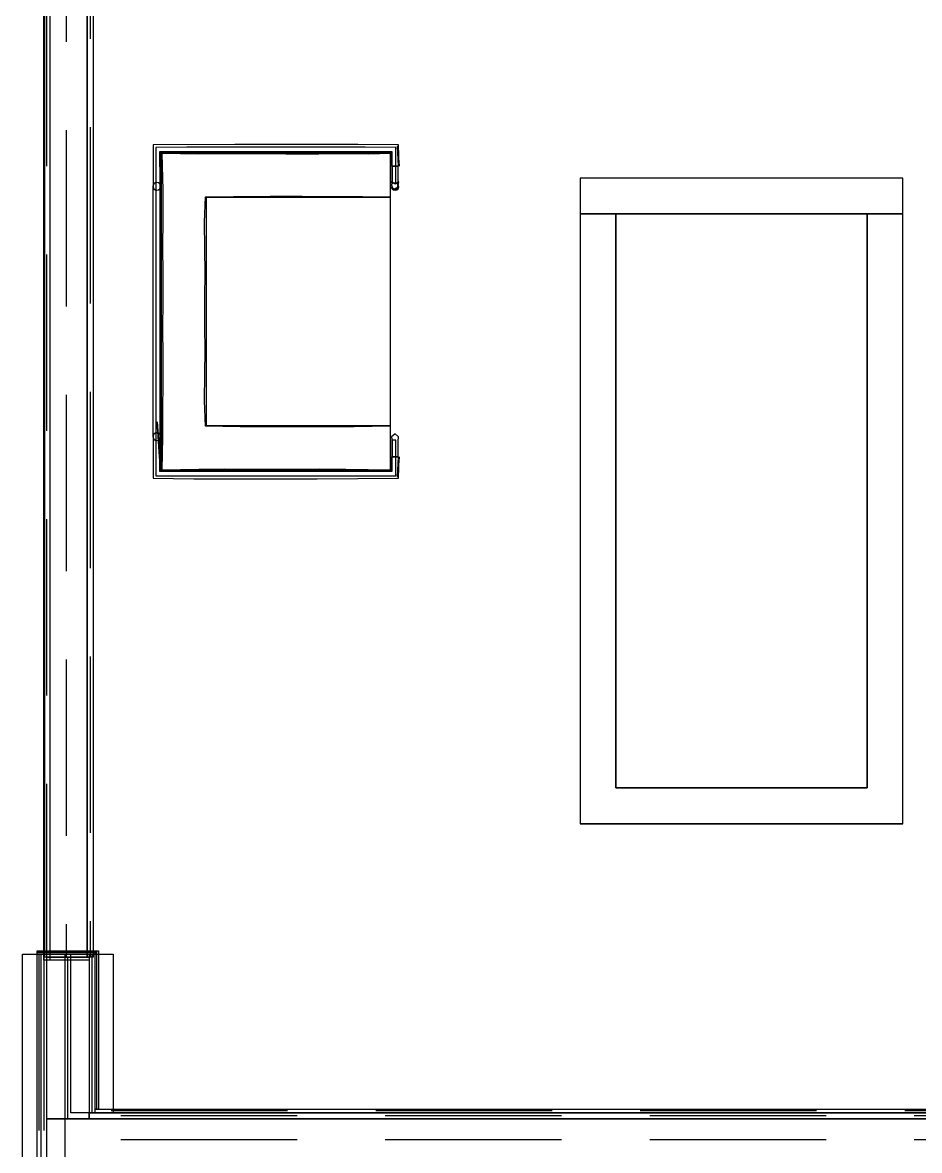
# Model space of a CAD drawing. Header units: millimetres. Extents: x -28.2 to 24.3, y -24.8 to 12.4.
# Drawn here: x 3.025 to 5.568, y -3.654 to -0.458 of the extents above; entities that cross this region are included whole.
import ezdxf

# ---------------------------------------------------------------- set-up
doc = ezdxf.new("R2010")
doc.units = ezdxf.units.MM
doc.linetypes.add('Dashed', pattern=[0.75, 0.5, -0.25])
for name, color, linetype in [('EJE_MUROS', 8, 'Continuous'), ('FURNISHINGELEMENT', 8, 'Continuous'), ('MUROS', 7, 'Continuous')]:
    doc.layers.add(name, color=color, linetype=linetype)

msp = doc.modelspace()

# ---------------------------------------------------------------- linework, layer by layer
at = {"layer": 'EJE_MUROS', "linetype": 'Dashed'}
for p, q in [((3.0938, -3.115), (3.0938, -0.0126)), ((3.1488, -0.0126), (3.1488, -3.1065)), ((3.2173, -0.0041), (3.2173, -3.1065)), ((3.2308, -3.093), (3.0668, -3.093)), ((3.0718, -3.098), (3.0718, -3.7111)), ((3.0853, -3.098), (3.0853, -3.6841)), ((3.2223, -3.5471), (3.2223, -3.098)), ((3.2358, -3.5371), (3.2358, -3.088)), ((3.2138, -3.1065), (3.0938, -3.1065)), ((3.1538, -3.5641), (3.1538, -3.1065)), ((7.5268, -3.5421), (3.2308, -3.5421)), ((7.5538, -3.5556), (3.2138, -3.5556)), ((7.5538, -3.6241), (3.0938, -3.6241))]:
    msp.add_line(p, q, dxfattribs=at)
at = {"layer": 'FURNISHINGELEMENT'}
for p, q in [((3.3961, -0.8039, 0.802), (3.395, -1.0356, 0.7972)), ((3.6271, -0.8028, 0.7972), (3.3961, -0.8039, 0.802)), ((3.4036, -0.8113, 0.5968), (3.403, -0.8987, 0.594)), ((3.491, -0.8107, 0.594), (3.4036, -0.8113, 0.5968)), ((3.4157, -0.9114, 0.594), (3.415, -0.8228, 0.5968)), ((3.415, -0.8228, 0.5968), (3.5037, -0.8234, 0.594)), ((3.4173, -0.9414, 0.7972), (3.4162, -0.8239, 0.802)), ((3.4162, -0.8239, 0.802), (3.5337, -0.825, 0.7972)), ((3.4188, -0.8266, 0.4797), (3.4188, -1.7266, 0.4797)), ((4.0688, -0.8266, 0.4797), (3.4188, -0.8266, 0.4797)), ((3.5249, -0.8305, 1.0096), (3.4205, -0.8283, 1.0068)), ((3.4205, -0.8283, 1.0068), (3.4228, -0.9326, 1.0096)), ((3.5789, -0.8107, 0.594), (3.491, -0.8107, 0.594)), ((3.5037, -0.8234, 0.594), (3.5798, -0.8234, 0.594)), ((3.6165, -0.8301, 1.0092), (3.5249, -0.8305, 1.0096)), ((3.5337, -0.825, 0.7972), (3.6387, -0.825, 0.7972)), ((3.6669, -0.8107, 0.594), (3.5789, -0.8107, 0.594)), ((3.5798, -0.8234, 0.594), (3.5916, -0.8234, 0.594)), ((3.5916, -0.8234, 0.594), (3.6618, -0.8234, 0.594)), ((3.6903, -0.8299, 1.009), (3.6165, -0.8301, 1.0092)), ((3.6278, -0.8028, 0.7972), (3.6271, -0.8028, 0.7972)), ((3.7438, -0.8028, 0.7972), (3.6278, -0.8028, 0.7972)), ((3.6387, -0.825, 0.7972), (3.6501, -0.825, 0.7972)), ((3.6501, -0.825, 0.7972), (3.7438, -0.825, 0.7972)), ((3.6618, -0.8234, 0.594), (3.6677, -0.8234, 0.594)), ((3.7549, -0.8107, 0.594), (3.6669, -0.8107, 0.594)), ((3.6677, -0.8234, 0.594), (3.7438, -0.8234, 0.594)), ((3.7714, -0.8309, 1.0099), (3.6903, -0.8299, 1.009)), ((3.8599, -0.8028, 0.7972), (3.7438, -0.8028, 0.7972)), ((3.7438, -0.8234, 0.594), (3.8199, -0.8234, 0.594)), ((3.7438, -0.825, 0.7972), (3.8376, -0.825, 0.7972)), ((3.8374, -0.8107, 0.594), (3.7549, -0.8107, 0.594)), ((3.8657, -0.8305, 1.0095), (3.7714, -0.8309, 1.0099)), ((3.8199, -0.8234, 0.594), (3.896, -0.8234, 0.594)), ((3.9198, -0.8107, 0.594), (3.8374, -0.8107, 0.594)), ((3.8376, -0.825, 0.7972), (3.954, -0.825, 0.7972)), ((3.9763, -0.8028, 0.7972), (3.8599, -0.8028, 0.7972)), ((3.9407, -0.8299, 1.009), (3.8657, -0.8305, 1.0095)), ((3.896, -0.8234, 0.594), (3.984, -0.8234, 0.594)), ((3.9967, -0.8107, 0.594), (3.9198, -0.8107, 0.594)), ((4.0069, -0.8303, 1.0094), (3.9407, -0.8299, 1.009)), ((3.954, -0.825, 0.7972), (4.0715, -0.8239, 0.802)), ((4.0916, -0.8039, 0.802), (3.9763, -0.8028, 0.7972)), ((3.984, -0.8234, 0.594), (4.0726, -0.8228, 0.5968)), ((4.0841, -0.8113, 0.5968), (3.9967, -0.8107, 0.594)), ((4.0688, -0.8283, 1.0068), (4.0069, -0.8303, 1.0094)), ((4.0688, -1.7266, 0.4797), (4.0688, -0.8266, 0.4797)), ((4.0688, -0.8329, 1.0114), (4.0688, -0.8283, 1.0068)), ((4.0715, -0.8239, 0.802), (4.0715, -0.8647, 0.802)), ((4.0726, -0.8228, 0.5968), (4.0726, -0.9123, 0.5968)), ((4.0841, -0.9123, 0.5968), (4.0841, -0.8113, 0.5968)), ((4.0916, -0.8647, 0.802), (4.0885, -0.807, 0.8059)), ((4.0885, -0.807, 0.8059), (4.0927, -0.8647, 0.7972)), ((4.0927, -0.8647, 0.7972), (4.0916, -0.8039, 0.802)), ((4.0688, -0.8393, 1.0131), (4.0688, -0.8329, 1.0114)), ((4.0688, -0.9409, 1.0131), (4.0688, -0.8393, 1.0131)), ((4.0715, -0.8647, 0.802), (4.0746, -0.8647, 0.8059)), ((4.0767, -0.8647, 0.8072), (4.0729, -0.8647, 0.8041)), ((4.0729, -0.8647, 0.8041), (4.0729, -0.9091, 0.8041)), ((4.0767, -0.8647, 0.8072), (4.0729, -0.8647, 0.8041)), ((4.0729, -0.8647, 0.8041), (4.0729, -0.9091, 0.8041)), ((4.0746, -0.8647, 0.8059), (4.0791, -0.8647, 0.808)), ((4.0815, -0.8647, 0.8083), (4.0767, -0.8647, 0.8072)), ((4.0815, -0.8647, 0.8083), (4.0767, -0.8647, 0.8072)), ((4.0791, -0.8647, 0.808), (4.084, -0.8647, 0.808)), ((4.0864, -0.8647, 0.8072), (4.0815, -0.8647, 0.8083)), ((4.0864, -0.8647, 0.8072), (4.0815, -0.8647, 0.8083)), ((4.084, -0.8647, 0.808), (4.0885, -0.8647, 0.8059)), ((4.0902, -0.8647, 0.8041), (4.0864, -0.8647, 0.8072)), ((4.0902, -0.8647, 0.8041), (4.0864, -0.8647, 0.8072)), ((4.0885, -0.8647, 0.8059), (4.0916, -0.8647, 0.802)), ((4.0902, -0.9091, 0.8041), (4.0902, -0.8647, 0.8041)), ((4.0902, -0.9091, 0.8041), (4.0902, -0.8647, 0.8041)), ((3.3975, -0.9149, 0.7972), (3.3953, -0.9194, 0.7972)), ((3.3953, -0.9194, 0.7972), (3.3953, -0.9243, 0.7972)), ((3.3953, -0.9243, 0.7972), (3.3975, -0.9288, 0.7972)), ((3.4013, -0.9118, 0.7972), (3.3975, -0.9149, 0.7972)), ((3.4061, -0.9107, 0.7972), (3.4013, -0.9118, 0.7972)), ((3.403, -0.8987, 0.594), (3.403, -0.9712, 0.594)), ((3.411, -0.9118, 0.7972), (3.4061, -0.9107, 0.7972)), ((3.4148, -0.9149, 0.7972), (3.411, -0.9118, 0.7972)), ((3.417, -0.9194, 0.7972), (3.4148, -0.9149, 0.7972)), ((3.4148, -0.9288, 0.7972), (3.417, -0.9243, 0.7972)), ((3.4157, -0.9994, 0.594), (3.4157, -0.9114, 0.594)), ((3.417, -0.9243, 0.7972), (3.417, -0.9194, 0.7972)), ((4.0815, -0.9145, 0.8069), (4.0707, -0.9091, 0.7997)), ((4.0707, -0.9091, 0.7997), (4.0729, -0.9145, 0.8035)), ((4.0815, -0.9315, 0.7899), (4.0707, -0.9243, 0.7845)), ((4.0707, -0.9243, 0.7845), (4.0729, -0.9288, 0.7845)), ((4.0729, -0.9145, 0.8035), (4.0715, -0.9158, 0.8006)), ((4.0715, -0.9158, 0.8006), (4.0715, -0.9188, 0.7989)), ((4.0715, -0.9188, 0.7989), (4.0736, -0.9229, 0.7996)), ((4.0726, -0.9123, 0.5968), (4.0744, -0.9123, 0.599)), ((4.0729, -0.9091, 0.8041), (4.0815, -0.9145, 0.8069)), ((4.0729, -0.9091, 0.8041), (4.0815, -0.9145, 0.8069)), ((4.0736, -0.9229, 0.7996), (4.0735, -0.9247, 0.7976)), ((4.0735, -0.9247, 0.7976), (4.0738, -0.9265, 0.7958)), ((4.0738, -0.9265, 0.7958), (4.0815, -0.9298, 0.7964)), ((4.0744, -0.9123, 0.599), (4.077, -0.9123, 0.6002)), ((4.077, -0.9123, 0.6002), (4.0798, -0.9123, 0.6002)), ((4.0798, -0.9123, 0.6002), (4.0823, -0.9123, 0.599)), ((4.0815, -0.9145, 0.8069), (4.0902, -0.9091, 0.8041)), ((4.0924, -0.9091, 0.7997), (4.0815, -0.9145, 0.8069)), ((4.0815, -0.9145, 0.8069), (4.0902, -0.9091, 0.8041)), ((4.0924, -0.9243, 0.7845), (4.0815, -0.9315, 0.7899)), ((4.0815, -0.9276, 0.7986), (4.0895, -0.9243, 0.7983)), ((4.0924, -0.9243, 0.7845), (4.0815, -0.9315, 0.7899)), ((4.0916, -0.9252, 0.7912), (4.0815, -0.9276, 0.7986)), ((4.0823, -0.9123, 0.599), (4.0841, -0.9123, 0.5968)), ((4.0902, -0.9149, 0.7845), (4.0864, -0.9118, 0.7845)), ((4.0864, -0.9118, 0.7845), (4.0916, -0.9236, 0.7942)), ((4.0893, -0.9204, 0.8018), (4.0916, -0.9159, 0.8007)), ((4.0895, -0.9223, 0.8001), (4.0893, -0.9204, 0.8018)), ((4.0895, -0.9243, 0.7983), (4.0895, -0.9223, 0.8001)), ((4.0901, -0.9145, 0.8035), (4.0924, -0.9091, 0.7997)), ((4.0916, -0.9159, 0.8007), (4.0901, -0.9145, 0.8035)), ((4.0901, -0.9281, 0.7898), (4.0916, -0.9252, 0.7912)), ((4.0916, -0.9236, 0.7942), (4.0902, -0.9149, 0.7845)), ((4.0902, -0.9288, 0.7845), (4.0924, -0.9243, 0.7845)), ((4.0902, -0.9288, 0.7845), (4.0924, -0.9243, 0.7845)), ((4.6063, -0.8984), (4.6063, -2.7284)), ((5.5213, -0.8984), (4.6063, -0.8984)), ((5.5213, -2.7284), (5.5213, -0.8984)), ((3.3975, -0.9288, 0.7972), (3.4013, -0.9318, 0.7972)), ((3.4013, -0.9318, 0.7972), (3.4061, -0.9329, 0.7972)), ((3.4061, -0.9329, 0.7972), (3.411, -0.9318, 0.7972)), ((3.411, -0.9318, 0.7972), (3.4148, -0.9288, 0.7972)), ((3.4173, -1.0578, 0.7972), (3.4173, -0.9414, 0.7972)), ((3.4228, -0.9326, 1.0096), (3.4231, -1.0167, 1.0099)), ((3.5415, -1.0233, 1.01), (3.5441, -0.9519, 1.0068)), ((3.5441, -0.9519, 1.0068), (3.6236, -0.9502, 1.009)), ((3.5458, -0.9536, 0.7083), (3.5458, -1.5996, 0.7083)), ((4.0688, -0.9536, 0.7083), (3.5458, -0.9536, 0.7083)), ((3.6236, -0.9502, 1.009), (3.7277, -0.95, 1.0093)), ((3.7277, -0.95, 1.0093), (3.8179, -0.9494, 1.0098)), ((3.8179, -0.9494, 1.0098), (3.9101, -0.9502, 1.009)), ((3.9101, -0.9502, 1.009), (3.989, -0.9504, 1.0088)), ((3.989, -0.9504, 1.0088), (4.0688, -0.9519, 1.0068)), ((4.0688, -0.9472, 1.0114), (4.0688, -0.9409, 1.0131)), ((4.0688, -0.9519, 1.0068), (4.0688, -0.9472, 1.0114)), ((4.0688, -1.5996, 0.7083), (4.0688, -0.9536, 0.7083)), ((4.0729, -0.9288, 0.7845), (4.0767, -0.9318, 0.7845)), ((4.0767, -0.9318, 0.7845), (4.0815, -0.9322, 0.7872)), ((4.0815, -0.9298, 0.7964), (4.0901, -0.9281, 0.7898)), ((4.0815, -0.9315, 0.7899), (4.0902, -0.9288, 0.7845)), ((4.0815, -0.9322, 0.7872), (4.0864, -0.9318, 0.7845)), ((4.0864, -0.9318, 0.7845), (4.0902, -0.9288, 0.7845)), ((3.403, -0.9712, 0.594), (3.403, -1.0436, 0.594)), ((3.4157, -1.0687, 0.594), (3.4157, -0.9994, 0.594)), ((3.4231, -1.0167, 1.0099), (3.422, -1.0929, 1.0088)), ((4.6063, -1), (5.5213, -1)), ((4.7079, -1), (4.6063, -1)), ((4.7079, -1), (4.7079, -2.6268)), ((5.4197, -1), (4.7079, -1)), ((5.4197, -1), (4.7079, -1)), ((4.7079, -1), (4.7079, -2.6268)), ((5.4197, -1), (4.7079, -1)), ((4.7079, -1), (5.4197, -1)), ((4.7079, -2.6268), (4.7079, -1)), ((5.4197, -2.6268), (5.4197, -1)), ((5.5213, -1), (5.4197, -1)), ((5.4197, -2.6268), (5.4197, -1)), ((5.4197, -1), (5.4197, -2.6268)), ((3.395, -1.0356, 0.7972), (3.395, -1.1561, 0.7972)), ((3.403, -1.0436, 0.594), (3.403, -1.1601, 0.594)), ((3.5418, -1.0991, 1.0097), (3.5415, -1.0233, 1.01)), ((3.4157, -1.138, 0.594), (3.4157, -1.0687, 0.594)), ((3.4173, -1.2766, 0.7972), (3.4173, -1.0578, 0.7972)), ((3.422, -1.0929, 1.0088), (3.4232, -1.1698, 1.01)), ((3.5429, -1.1674, 1.0086), (3.5418, -1.0991, 1.0097)), ((3.4157, -1.2073, 0.594), (3.4157, -1.138, 0.594)), ((3.395, -1.1561, 0.7972), (3.395, -1.2684, 0.7972)), ((3.403, -1.1601, 0.594), (3.403, -1.2766, 0.594)), ((3.4232, -1.1698, 1.01), (3.4227, -1.2471, 1.0095)), ((3.5421, -1.2362, 1.0094), (3.5429, -1.1674, 1.0086)), ((3.4157, -1.2766, 0.594), (3.4157, -1.2073, 0.594)), ((3.5421, -1.3188, 1.0094), (3.5421, -1.2362, 1.0094)), ((3.395, -1.2684, 0.7972), (3.395, -1.2766, 0.7972)), ((3.395, -1.2766, 0.7972), (3.395, -1.393, 0.7972)), ((3.403, -1.2766, 0.594), (3.403, -1.3491, 0.594)), ((3.4157, -1.3459, 0.594), (3.4157, -1.2766, 0.594)), ((3.4173, -1.2906, 0.7972), (3.4173, -1.2766, 0.7972)), ((3.4227, -1.2471, 1.0095), (3.4218, -1.3245, 1.0086)), ((3.4173, -1.4954, 0.7972), (3.4173, -1.2906, 0.7972)), ((3.4218, -1.3245, 1.0086), (3.4228, -1.4035, 1.0096)), ((3.543, -1.3867, 1.0084), (3.5421, -1.3188, 1.0094)), ((3.403, -1.3491, 0.594), (3.403, -1.3931, 0.594)), ((3.4157, -1.3899, 0.594), (3.4157, -1.3459, 0.594)), ((3.395, -1.393, 0.7972), (3.395, -1.3971, 0.7972)), ((3.395, -1.3971, 0.7972), (3.395, -1.5176, 0.7972)), ((3.403, -1.3931, 0.594), (3.403, -1.4215, 0.594)), ((3.4157, -1.4152, 0.594), (3.4157, -1.3899, 0.594)), ((3.4228, -1.4035, 1.0096), (3.4231, -1.4777, 1.0099)), ((3.5418, -1.4541, 1.0097), (3.543, -1.3867, 1.0084)), ((3.403, -1.4215, 0.594), (3.403, -1.494, 0.594)), ((3.4157, -1.4845, 0.594), (3.4157, -1.4152, 0.594)), ((3.5415, -1.5298, 1.01), (3.5418, -1.4541, 1.0097)), ((3.403, -1.494, 0.594), (3.403, -1.5095, 0.594)), ((3.4157, -1.5032, 0.594), (3.4157, -1.4845, 0.594)), ((3.4173, -1.5024, 0.7972), (3.4173, -1.4954, 0.7972)), ((3.4231, -1.4777, 1.0099), (3.4222, -1.5574, 1.009)), ((3.395, -1.5176, 0.7972), (3.3961, -1.7493, 0.802)), ((3.403, -1.5095, 0.594), (3.403, -1.5665, 0.594)), ((3.4157, -1.5538, 0.594), (3.4157, -1.5032, 0.594)), ((3.4173, -1.6118, 0.7972), (3.4173, -1.5024, 0.7972)), ((3.5441, -1.6013, 1.0068), (3.5415, -1.5298, 1.01)), ((3.4157, -1.5725, 0.594), (3.4157, -1.5538, 0.594)), ((3.4222, -1.5574, 1.009), (3.4224, -1.6329, 1.0092)), ((3.403, -1.5665, 0.594), (3.403, -1.582, 0.594)), ((3.403, -1.582, 0.594), (3.403, -1.6545, 0.594)), ((3.4162, -1.7293, 0.802), (3.4068, -1.5896, 0.8083)), ((3.4068, -1.5896, 0.8083), (3.4173, -1.7282, 0.7972)), ((3.4157, -1.6418, 0.594), (3.4157, -1.5725, 0.594)), ((3.3975, -1.6244, 0.7972), (3.3953, -1.6289, 0.7972)), ((3.3953, -1.6289, 0.7972), (3.3953, -1.6338, 0.7972)), ((3.4013, -1.6213, 0.7972), (3.3975, -1.6244, 0.7972)), ((3.4061, -1.6202, 0.7972), (3.4013, -1.6213, 0.7972)), ((3.411, -1.6213, 0.7972), (3.4061, -1.6202, 0.7972)), ((3.4148, -1.6244, 0.7972), (3.411, -1.6213, 0.7972)), ((3.417, -1.6289, 0.7972), (3.4148, -1.6244, 0.7972)), ((3.417, -1.6338, 0.7972), (3.417, -1.6289, 0.7972)), ((3.4173, -1.7282, 0.7972), (3.4173, -1.6118, 0.7972)), ((3.6423, -1.603, 1.009), (3.5441, -1.6013, 1.0068)), ((3.5458, -1.5996, 0.7083), (4.0688, -1.5996, 0.7083)), ((3.7307, -1.6032, 1.0093), (3.6423, -1.603, 1.009)), ((3.8416, -1.6029, 1.009), (3.7307, -1.6032, 1.0093)), ((3.966, -1.6037, 1.0098), (3.8416, -1.6029, 1.009)), ((4.0688, -1.6013, 1.0068), (3.966, -1.6037, 1.0098)), ((4.0688, -1.6059, 1.0114), (4.0688, -1.6013, 1.0068)), ((4.0688, -1.6123, 1.0131), (4.0688, -1.6059, 1.0114)), ((4.0688, -1.7139, 1.0131), (4.0688, -1.6123, 1.0131)), ((4.0815, -1.6234, 0.7964), (4.0714, -1.6318, 0.7967)), ((4.0917, -1.6318, 0.7967), (4.0815, -1.6234, 0.7964)), ((3.3953, -1.6338, 0.7972), (3.3975, -1.6383, 0.7972)), ((3.3975, -1.6383, 0.7972), (3.4013, -1.6413, 0.7972)), ((3.4013, -1.6413, 0.7972), (3.4061, -1.6424, 0.7972)), ((3.403, -1.6545, 0.594), (3.4036, -1.7418, 0.5968)), ((3.4061, -1.6424, 0.7972), (3.411, -1.6413, 0.7972)), ((3.411, -1.6413, 0.7972), (3.4148, -1.6383, 0.7972)), ((3.4148, -1.6383, 0.7972), (3.417, -1.6338, 0.7972)), ((3.415, -1.7304, 0.5968), (3.4157, -1.6418, 0.594)), ((3.4224, -1.6329, 1.0092), (3.4205, -1.7249, 1.0068)), ((4.0714, -1.6318, 0.7967), (4.0729, -1.644, 0.8041)), ((4.0744, -1.6409, 0.599), (4.0726, -1.6409, 0.5968)), ((4.0726, -1.6409, 0.5968), (4.0726, -1.7304, 0.5968)), ((4.0729, -1.644, 0.8041), (4.0729, -1.6885, 0.8041)), ((4.077, -1.6409, 0.6002), (4.0744, -1.6409, 0.599)), ((4.0798, -1.6409, 0.6002), (4.077, -1.6409, 0.6002)), ((4.0823, -1.6409, 0.599), (4.0798, -1.6409, 0.6002)), ((4.0841, -1.6409, 0.5968), (4.0823, -1.6409, 0.599)), ((4.0841, -1.7418, 0.5968), (4.0841, -1.6409, 0.5968)), ((4.0902, -1.644, 0.8041), (4.0917, -1.6318, 0.7967)), ((4.0902, -1.6885, 0.8041), (4.0902, -1.644, 0.8041)), ((4.0746, -1.6885, 0.8059), (4.0715, -1.6885, 0.802)), ((4.0715, -1.6885, 0.802), (4.0715, -1.7293, 0.802)), ((4.0729, -1.6885, 0.8041), (4.0767, -1.6885, 0.8072)), ((4.0791, -1.6885, 0.808), (4.0746, -1.6885, 0.8059)), ((4.0767, -1.6885, 0.8072), (4.0815, -1.6885, 0.8083)), ((4.084, -1.6885, 0.808), (4.0791, -1.6885, 0.808)), ((4.0815, -1.6885, 0.8083), (4.0864, -1.6885, 0.8072)), ((4.0885, -1.6885, 0.8059), (4.084, -1.6885, 0.808)), ((4.0864, -1.6885, 0.8072), (4.0902, -1.6885, 0.8041)), ((4.0927, -1.6885, 0.7972), (4.0885, -1.7462, 0.8059)), ((4.0885, -1.7462, 0.8059), (4.0916, -1.6885, 0.802)), ((4.0916, -1.6885, 0.802), (4.0885, -1.6885, 0.8059)), ((4.0916, -1.7493, 0.802), (4.0927, -1.6885, 0.7972)), ((3.4205, -1.7249, 1.0068), (3.5249, -1.7232, 1.009)), ((3.5249, -1.7232, 1.009), (3.5992, -1.7227, 1.0095)), ((3.5992, -1.7227, 1.0095), (3.7032, -1.7233, 1.0089)), ((3.7032, -1.7233, 1.0089), (3.7837, -1.723, 1.0093)), ((3.7837, -1.723, 1.0093), (3.8668, -1.7226, 1.0096)), ((3.8668, -1.7226, 1.0096), (3.942, -1.7233, 1.0089)), ((3.942, -1.7233, 1.0089), (4.0688, -1.7249, 1.0068)), ((4.0688, -1.7202, 1.0114), (4.0688, -1.7139, 1.0131)), ((4.0688, -1.7249, 1.0068), (4.0688, -1.7202, 1.0114)), ((3.3961, -1.7493, 0.802), (3.5114, -1.7504, 0.7972)), ((3.4036, -1.7418, 0.5968), (3.491, -1.7425, 0.594)), ((3.5037, -1.7298, 0.594), (3.415, -1.7304, 0.5968)), ((3.5337, -1.7282, 0.7972), (3.4162, -1.7293, 0.802)), ((3.4188, -1.7266, 0.4797), (4.0688, -1.7266, 0.4797)), ((3.491, -1.7425, 0.594), (3.5679, -1.7425, 0.594)), ((3.5916, -1.7298, 0.594), (3.5037, -1.7298, 0.594)), ((3.5114, -1.7504, 0.7972), (3.6278, -1.7504, 0.7972)), ((3.6501, -1.7282, 0.7972), (3.5337, -1.7282, 0.7972)), ((3.5679, -1.7425, 0.594), (3.6503, -1.7425, 0.594)), ((3.6677, -1.7298, 0.594), (3.5916, -1.7298, 0.594)), ((3.6278, -1.7504, 0.7972), (3.7438, -1.7504, 0.7972)), ((3.7438, -1.7282, 0.7972), (3.6501, -1.7282, 0.7972)), ((3.6503, -1.7425, 0.594), (3.7328, -1.7425, 0.594)), ((3.7438, -1.7298, 0.594), (3.6677, -1.7298, 0.594)), ((3.7328, -1.7425, 0.594), (3.8208, -1.7425, 0.594)), ((3.8376, -1.7282, 0.7972), (3.7438, -1.7282, 0.7972)), ((3.8199, -1.7298, 0.594), (3.7438, -1.7298, 0.594)), ((3.7438, -1.7504, 0.7972), (3.8599, -1.7504, 0.7972)), ((3.8259, -1.7298, 0.594), (3.8199, -1.7298, 0.594)), ((3.8208, -1.7425, 0.594), (3.9087, -1.7425, 0.594)), ((3.896, -1.7298, 0.594), (3.8259, -1.7298, 0.594)), ((3.8489, -1.7282, 0.7972), (3.8376, -1.7282, 0.7972)), ((3.954, -1.7282, 0.7972), (3.8489, -1.7282, 0.7972)), ((3.8599, -1.7504, 0.7972), (3.8606, -1.7504, 0.7972)), ((3.8606, -1.7504, 0.7972), (4.0916, -1.7493, 0.802)), ((3.9079, -1.7298, 0.594), (3.896, -1.7298, 0.594)), ((3.984, -1.7298, 0.594), (3.9079, -1.7298, 0.594)), ((3.9087, -1.7425, 0.594), (3.9967, -1.7425, 0.594)), ((4.0715, -1.7293, 0.802), (3.954, -1.7282, 0.7972)), ((4.0726, -1.7304, 0.5968), (3.984, -1.7298, 0.594)), ((3.9967, -1.7425, 0.594), (4.0841, -1.7418, 0.5968)), ((4.7079, -2.6268), (5.4197, -2.6268)), ((4.7079, -2.6268), (5.4197, -2.6268)), ((5.4197, -2.6268), (4.7079, -2.6268)), ((4.6063, -2.7284), (5.5213, -2.7284)), ((4.7079, -2.7284), (4.6063, -2.7284)), ((4.6063, -2.7284), (5.5213, -2.7284)), ((5.4197, -2.7284), (4.7079, -2.7284)), ((5.5213, -2.7284), (5.4197, -2.7284))]:
    msp.add_line(p, q, dxfattribs=at)
at = {"layer": 'MUROS'}
for p, q in [((3.0853, -3.115), (3.0853, -0.0126)), ((3.0888, -3.1065), (3.0888, -0.0126)), ((3.1023, -0.0126), (3.1023, -3.115)), ((3.2088, -3.1065), (3.2088, -0.0041)), ((3.2088, -0.0126), (3.2088, -3.1065)), ((3.2258, -0.0041), (3.2258, -3.1065)), ((3.0253, -3.6841), (3.0253, -3.098)), ((3.0253, -3.098), (3.1453, -3.098)), ((3.0668, -3.098), (3.0668, -3.088)), ((3.0668, -3.088), (3.2308, -3.088)), ((3.2308, -3.098), (3.0668, -3.098)), ((3.0668, -3.7111), (3.0668, -3.098)), ((3.0668, -3.098), (3.0768, -3.098)), ((3.0768, -3.098), (3.0768, -3.7111)), ((3.0938, -3.115), (3.0938, -3.098)), ((3.0938, -3.098), (3.2138, -3.098)), ((3.1453, -3.098), (3.1453, -3.6841)), ((3.1623, -3.5471), (3.1623, -3.098)), ((3.1623, -3.098), (3.2823, -3.098)), ((3.2138, -3.098), (3.2138, -3.115)), ((3.2308, -3.5371), (3.2308, -3.088)), ((3.2308, -3.088), (3.2408, -3.088)), ((3.2308, -3.088), (3.2308, -3.098)), ((3.2408, -3.088), (3.2408, -3.5371)), ((3.2823, -3.098), (3.2823, -3.5471)), ((3.1023, -3.115), (3.0853, -3.115)), ((3.2088, -3.1065), (3.0888, -3.1065)), ((3.0938, -3.5641), (3.0938, -3.1065)), ((3.0938, -3.1065), (3.2138, -3.1065)), ((3.2138, -3.115), (3.0938, -3.115)), ((3.2258, -3.1065), (3.2088, -3.1065)), ((3.2138, -3.1065), (3.2138, -3.5641)), ((3.2823, -3.5471), (3.1623, -3.5471)), ((3.2138, -3.5641), (3.2138, -3.5471)), ((3.2138, -3.5471), (7.5538, -3.5471)), ((3.2308, -3.5471), (3.2308, -3.5371)), ((3.2308, -3.5371), (7.5268, -3.5371)), ((3.2408, -3.5371), (3.2308, -3.5371)), ((7.5268, -3.5471), (3.2308, -3.5471)), ((3.0938, -3.6841), (3.0938, -3.5641)), ((3.0938, -3.5641), (7.5538, -3.5641)), ((3.2138, -3.5641), (3.0938, -3.5641)), ((7.5538, -3.5641), (3.2138, -3.5641))]:
    msp.add_line(p, q, dxfattribs=at)

doc.saveas('drawing.dxf')
